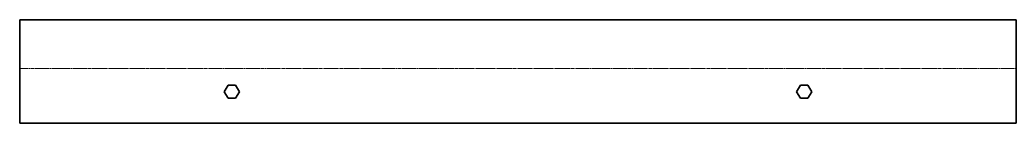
# Model space of a CAD drawing. Header units: inches. Extents: x 0 to 684, y 0 to 71.
import ezdxf

# ---------------------------------------------------------------- set-up
doc = ezdxf.new("R2010")
doc.units = ezdxf.units.IN
doc.header["$MEASUREMENT"] = 0
doc.linetypes.add('Chain', pattern=[13.68, 9.12, -1.14, 2.28, -1.14])
doc.layers.add('SIMUMAK Bend Centerline (ISO)', color=7, linetype='Chain', lineweight=9)
doc.layers.add('SIMUMAK Visible (ISO)', color=7, linetype='Continuous', lineweight=35)

# ---------------------------------------------------------------- blocks, each defined once
blk = doc.blocks.new('BRZ-CON-04-PSLG2DOF02_1.1 Chapas estructura principal_BRZ-CON-04-PSLG2DOF02 (deslegada)')
at = {"layer": 'SIMUMAK Bend Centerline (ISO)', "ltscale": 0.263158}
blk.add_line((-342, 2), (342, 2), dxfattribs=at)
at = {"layer": 'SIMUMAK Visible (ISO)'}
for p, q in [((342, 35.39), (-342, 35.39)), ((-342, -35.39), (-342, 35.39)), ((342, 35.39), (342, -35.39)), ((-201.7, -13.89), (-199.1, -9.39)), ((-199.1, -9.39), (-193.9, -9.39)), ((-193.9, -9.39), (-191.3, -13.89)), ((191.3, -13.89), (193.9, -9.39)), ((193.9, -9.39), (199.1, -9.39)), ((199.1, -9.39), (201.7, -13.89)), ((-199.1, -18.39), (-201.7, -13.89)), ((-193.9, -18.39), (-199.1, -18.39)), ((-191.3, -13.89), (-193.9, -18.39)), ((193.9, -18.39), (191.3, -13.89)), ((199.1, -18.39), (193.9, -18.39)), ((201.7, -13.89), (199.1, -18.39)), ((342, -35.39), (-342, -35.39))]:
    blk.add_line(p, q, dxfattribs=at)

msp = doc.modelspace()

# ---------------------------------------------------------------- block references
msp.add_blockref('BRZ-CON-04-PSLG2DOF02_1.1 Chapas estructura principal_BRZ-CON-04-PSLG2DOF02 (deslegada)', (342, 35.39))

doc.saveas('drawing.dxf')
